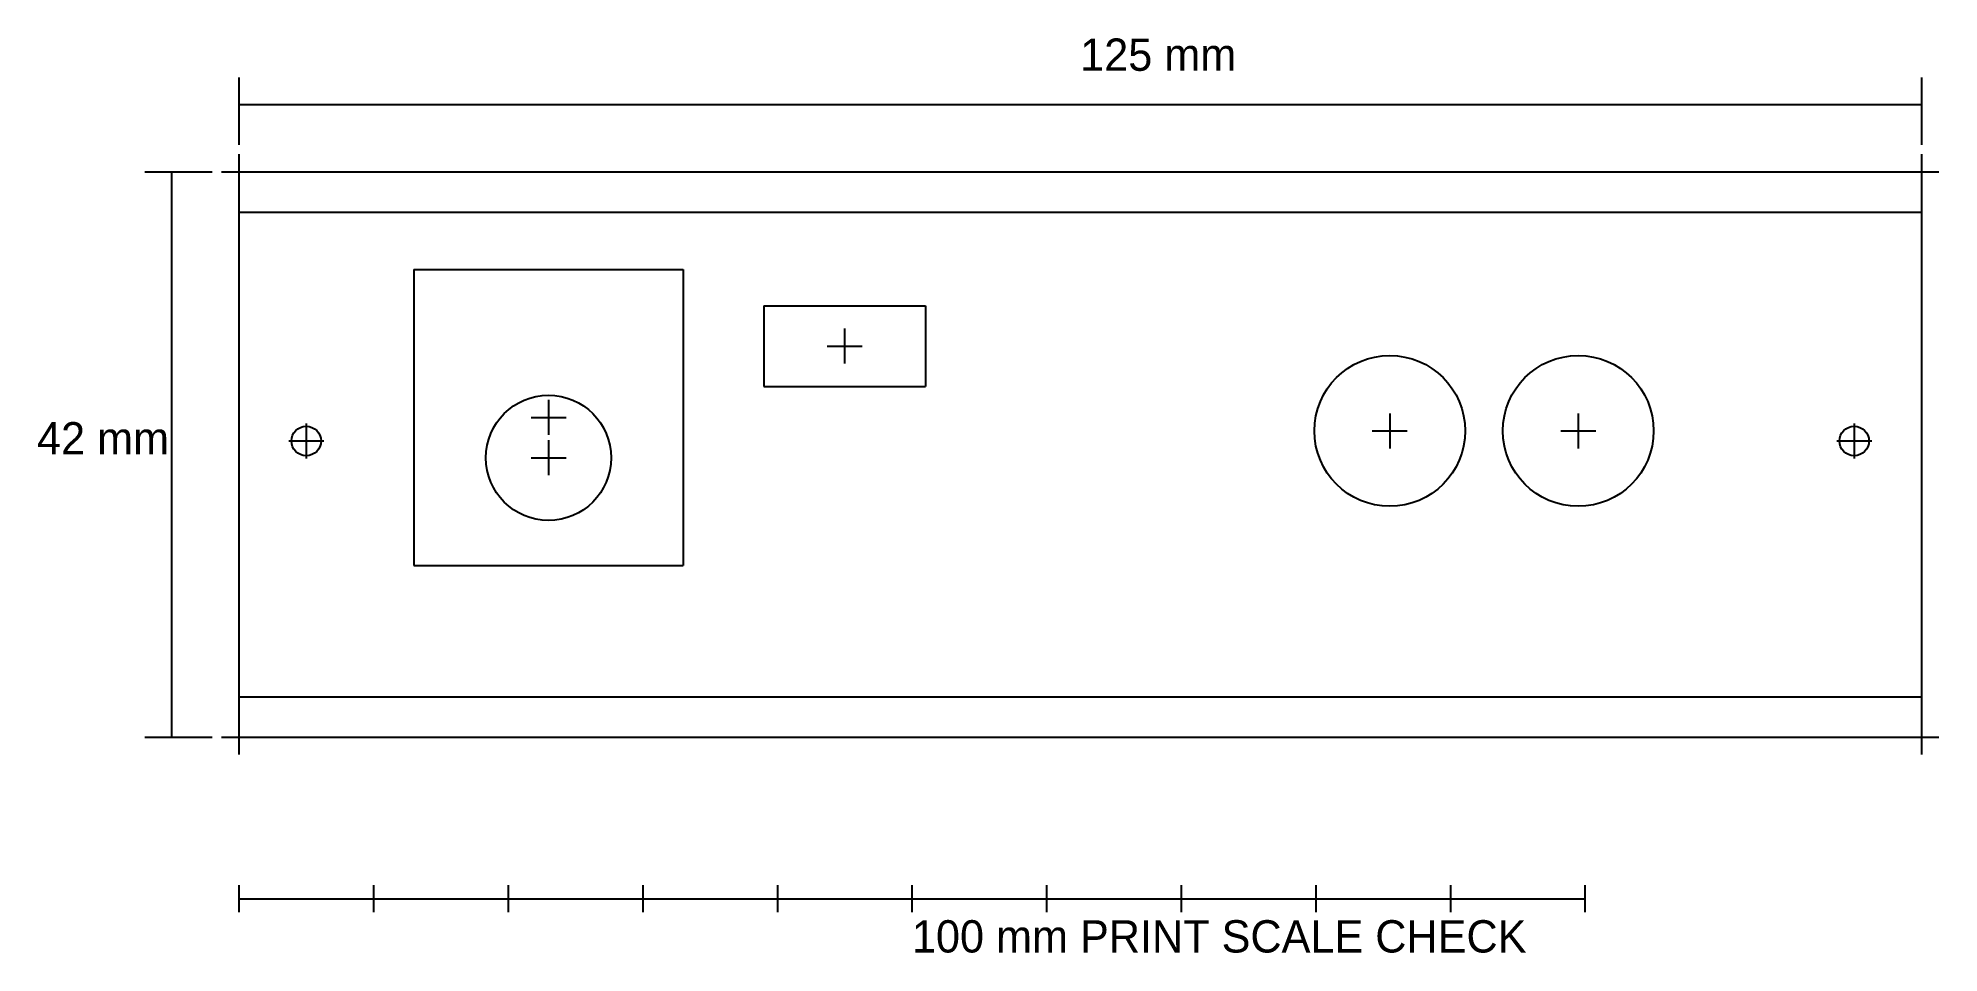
# Model space of a CAD drawing. Header units: millimetres. Extents: x -15 to 126, y -58 to 10.
import ezdxf

# ---------------------------------------------------------------- set-up
doc = ezdxf.new("R2010")
doc.units = ezdxf.units.MM
for name, color, linetype in [('ALLOWANCE', 6, 'Continuous'), ('CUT', 7, 'Continuous'), ('DIMENSION', 8, 'Continuous'), ('OUTLINE', 7, 'Continuous'), ('POCKET', 5, 'Continuous'), ('REFERENCE', 8, 'Continuous')]:
    doc.layers.add(name, color=color, linetype=linetype)

msp = doc.modelspace()

# ---------------------------------------------------------------- linework, layer by layer
at = {"layer": 'ALLOWANCE'}
for p, q in [((0, -3), (125, -3)), ((0, -3), (0, -39)), ((125, -3), (125, -39)), ((0, -39), (125, -39))]:
    msp.add_line(p, q, dxfattribs=at)
at = {"layer": 'CUT'}
for p, q in [((39, -9.95), (39, -15.95)), ((39, -9.95), (51, -9.95)), ((51, -9.95), (51, -15.95)), ((39, -15.95), (51, -15.95))]:
    msp.add_line(p, q, dxfattribs=at)
for centre, radius in [((85.5, -19.25), 5.6), ((99.5, -19.25), 5.6), ((23, -21.25), 4.65), ((5, -20), 1.1), ((120, -20), 1.1)]:
    msp.add_circle(centre, radius, dxfattribs=at)
at = {"layer": 'DIMENSION'}
for p, q in [((0, 7), (0, 2)), ((125, 7), (125, 2)), ((0, 5), (125, 5)), ((-7, 0), (-2, 0)), ((-5, 0), (-5, -42)), ((-7, -42), (-2, -42)), ((0, -53), (0, -55)), ((10, -53), (10, -55)), ((20, -53), (20, -55)), ((30, -53), (30, -55)), ((40, -53), (40, -55)), ((50, -53), (50, -55)), ((60, -53), (60, -55)), ((70, -53), (70, -55)), ((80, -53), (80, -55)), ((90, -53), (90, -55)), ((100, -53), (100, -55)), ((0, -54), (100, -54))]:
    msp.add_line(p, q, dxfattribs=at)
at = {"layer": 'OUTLINE'}
for p, q in [((0, 0), (125, 0)), ((0, 0), (0, -42)), ((125, 0), (125, -42)), ((0, -42), (125, -42))]:
    msp.add_line(p, q, dxfattribs=at)
at = {"layer": 'POCKET'}
for p, q in [((13, -7.25), (13, -29.25)), ((13, -7.25), (33, -7.25)), ((33, -7.25), (33, -29.25)), ((13, -29.25), (33, -29.25))]:
    msp.add_line(p, q, dxfattribs=at)
at = {"layer": 'REFERENCE'}
for p, q in [((-1.3, 0), (1.3, 0)), ((0, 1.3), (0, -1.3)), ((123.7, 0), (126.3, 0)), ((125, 1.3), (125, -1.3)), ((45, -11.65), (45, -14.25)), ((43.7, -12.95), (46.3, -12.95)), ((21.7, -18.25), (24.3, -18.25)), ((23, -16.95), (23, -19.55)), ((85.5, -17.95), (85.5, -20.55)), ((99.5, -17.95), (99.5, -20.55)), ((5, -18.7), (5, -21.3)), ((84.2, -19.25), (86.8, -19.25)), ((98.2, -19.25), (100.8, -19.25)), ((120, -18.7), (120, -21.3)), ((3.7, -20), (6.3, -20)), ((23, -19.95), (23, -22.55)), ((118.7, -20), (121.3, -20)), ((21.7, -21.25), (24.3, -21.25)), ((0, -40.7), (0, -43.3)), ((125, -40.7), (125, -43.3)), ((-1.3, -42), (1.3, -42)), ((123.7, -42), (126.3, -42))]:
    msp.add_line(p, q, dxfattribs=at)

# ---------------------------------------------------------------- texts
at = {"layer": 'DIMENSION'}
for s, p in [('125 mm', (62.5, 7.5)), ('42 mm', (-15, -21)), ('100 mm PRINT SCALE CHECK', (50, -58))]:
    msp.add_text(s, height=2.4, dxfattribs=at).set_placement(p)

doc.saveas('drawing.dxf')
